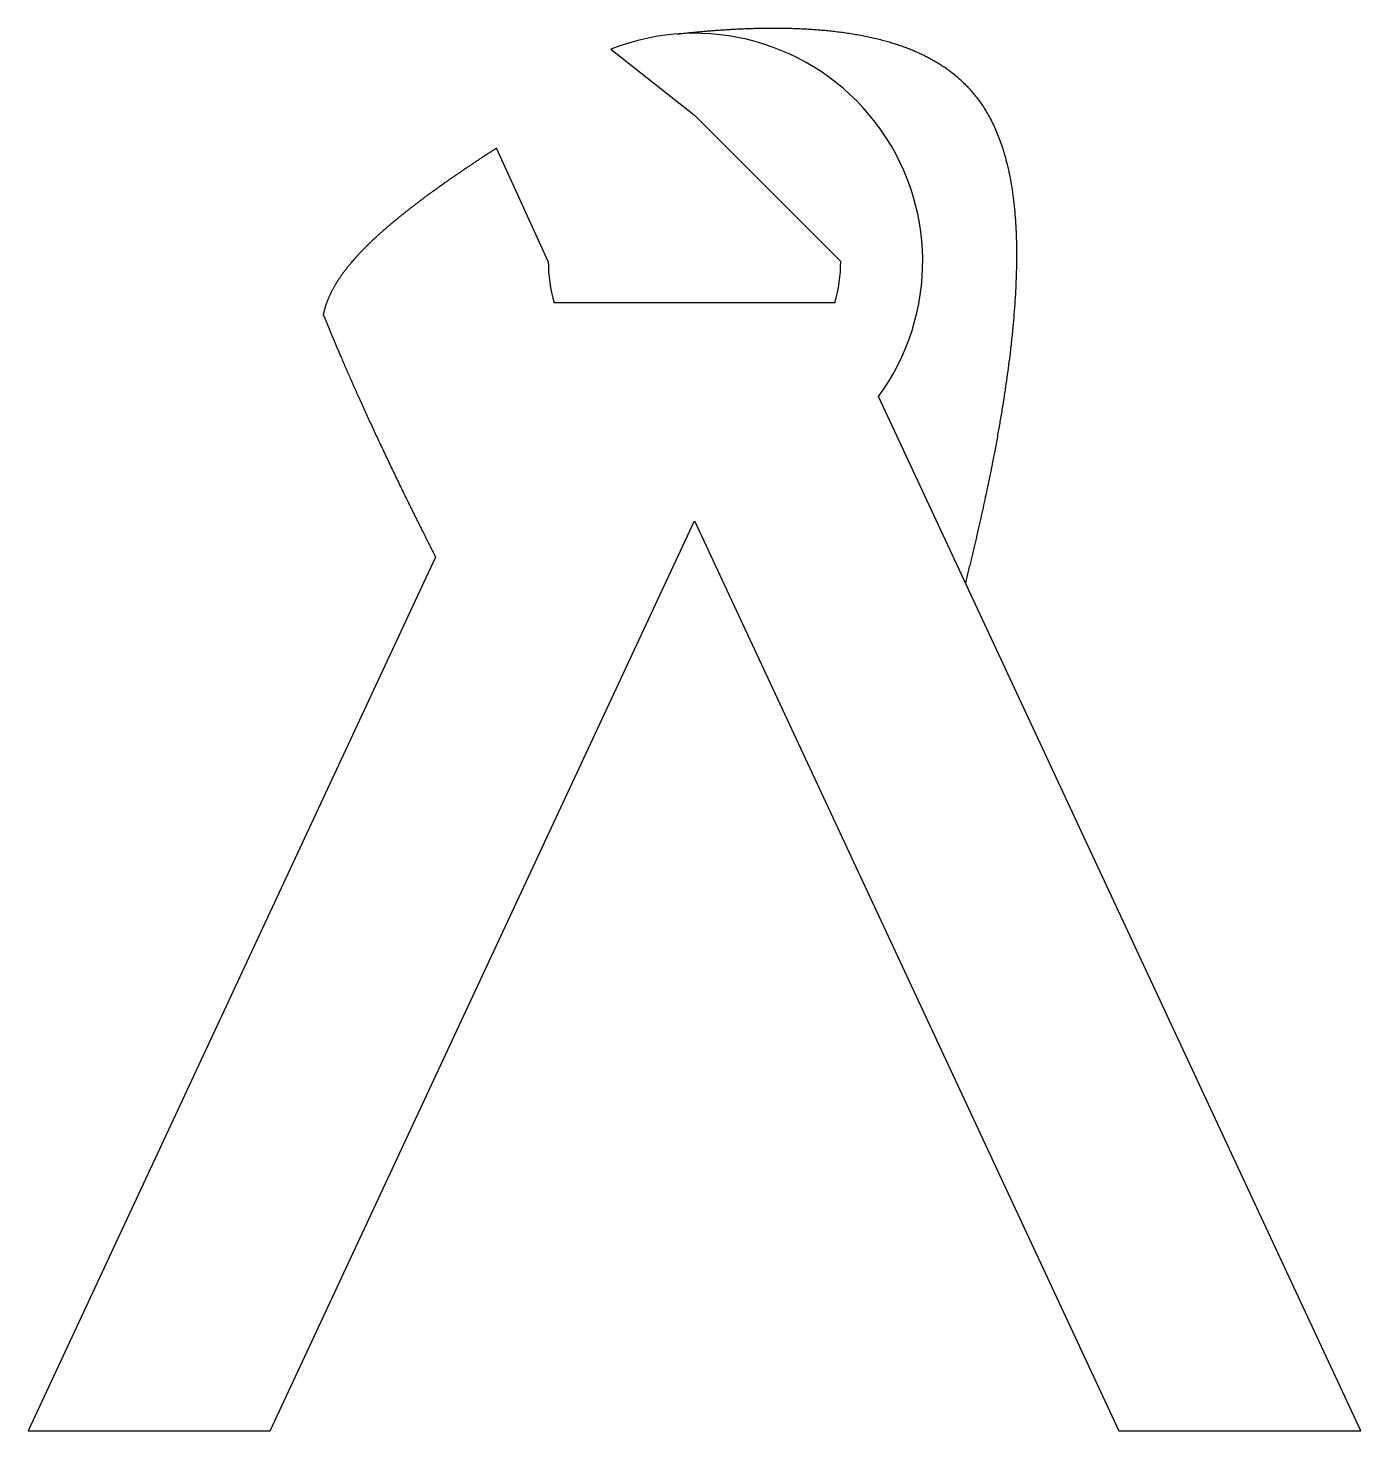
# Model space of a CAD drawing. Header units: millimetres. Extents: x 56.8 to 93.2, y -114 to -75.6.
import ezdxf

# ---------------------------------------------------------------- set-up
doc = ezdxf.new("R2010")
doc.units = ezdxf.units.MM
doc.layers.get('0').update_dxf_attribs({"linetype": 'CONTINUOUS'})

msp = doc.modelspace()

# ---------------------------------------------------------------- linework, layer by layer
for p, q in [((72.712, -76.192), (75, -78)), ((75, -78), (79, -82)), ((71, -82), (69.58, -78.903)), ((78.837, -83.13), (71.163, -83.13)), ((93.232, -114), (80.033, -85.694)), ((63.388, -114), (75, -89.099)), ((75, -89.099), (86.612, -114)), ((67.917, -90.091), (56.768, -114)), ((56.768, -114), (63.388, -114)), ((86.612, -114), (93.232, -114))]:
    msp.add_line(p, q)
for radius, start, end in [(6.243, -36.2789, 111.5003), (4, 180, 196.4096), (4, 343.5904, 360)]:
    msp.add_arc((75, -82), radius, start, end)
msp.add_open_spline([(74.525, -75.775), (75.021, -75.718), (75.986, -75.63), (77.345, -75.57), (78.98, -75.641), (80.709, -76.006), (82.091, -76.696), (83.091, -77.787), (83.688, -79.38), (83.898, -81.488), (83.749, -84.095), (83.367, -86.554), (82.942, -88.597), (82.598, -90.046), (82.41, -90.793)], degree=5)
for points, knots in [([(69.58, -78.903), (69.413, -79.01), (69.087, -79.222), (68.772, -79.432), (68.469, -79.639), (68.178, -79.843), (68.037, -79.944)], [0, 0, 0, 0, 0, 0, 0.1, 0.1992157, 0.1992157, 0.1992157, 0.1992157, 0.1992157, 0.1992157]), ([(68.037, -79.944), (68.036, -79.945), (67.892, -80.047), (67.612, -80.25), (67.346, -80.45), (67.094, -80.647), (66.858, -80.839), (66.744, -80.934)], [0.1992157, 0.1992157, 0.1992157, 0.1992157, 0.1992157, 0.1992157, 0.2, 0.3, 0.3999461, 0.3999461, 0.3999461, 0.3999461, 0.3999461, 0.3999461]), ([(66.744, -80.934), (66.744, -80.934), (66.63, -81.03), (66.409, -81.219), (66.17, -81.436), (65.955, -81.648), (65.764, -81.854), (65.663, -81.97), (65.638, -82)], [0.3999461, 0.3999461, 0.3999461, 0.3999461, 0.3999461, 0.3999461, 0.4, 0.5, 0.6, 0.6343946, 0.6343946, 0.6343946, 0.6343946, 0.6343946, 0.6343946]), ([(65.638, -82), (65.589, -82.057), (65.472, -82.198), (65.302, -82.422), (65.111, -82.72), (64.974, -83.005), (64.896, -83.232), (64.858, -83.38), (64.844, -83.453)], [0.6343946, 0.6343946, 0.6343946, 0.6343946, 0.6343946, 0.6343946, 0.7, 0.8, 0.9, 1, 1, 1, 1, 1, 1]), ([(64.844, -83.453), (64.856, -83.482), (65.025, -83.898), (65.368, -84.718), (65.92, -85.979), (66.539, -87.311), (67.204, -88.675), (67.675, -89.614), (67.917, -90.091)], [0.846142, 0.846142, 0.846142, 0.846142, 0.846142, 0.846142, 0.85, 0.9, 0.95, 1, 1, 1, 1, 1, 1])]:
    msp.add_open_spline(points, degree=5, knots=knots)

doc.saveas('drawing.dxf')
